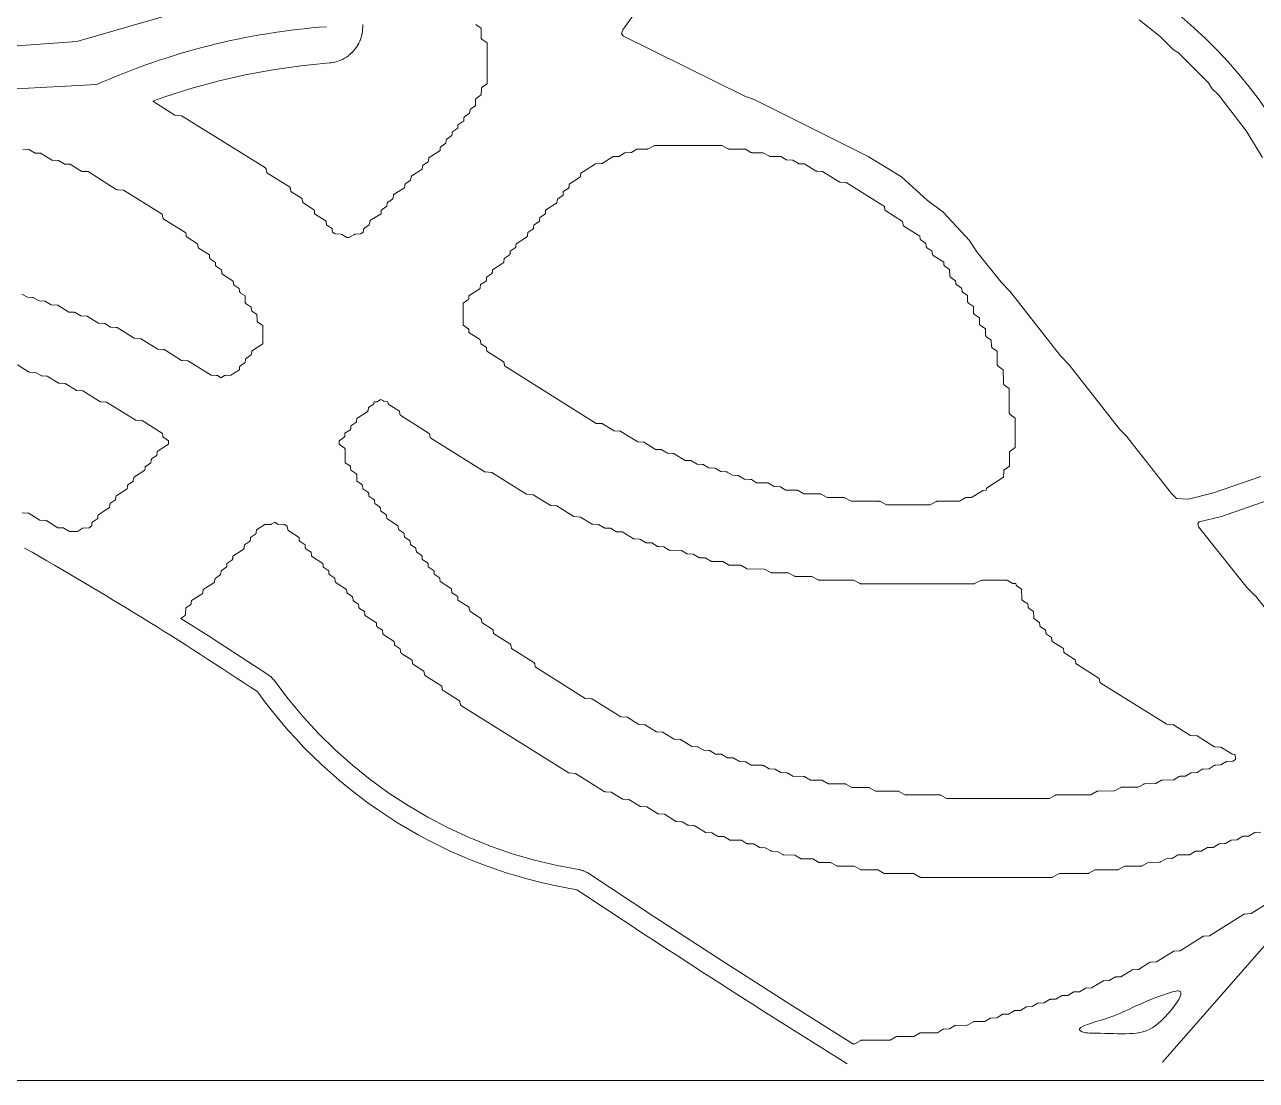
# Model space of a CAD drawing. Header units: inches. Extents: x 36 to 190, y -75 to 56.
# Drawn here: x 159.76 to 174.81, y -28.69 to -15.79 of the extents above; entities that cross this region are included whole.
import ezdxf

# ---------------------------------------------------------------- set-up
doc = ezdxf.new("R2010")
doc.units = ezdxf.units.IN
doc.layers.add('01_ORIGINAL_CAD', color=7, linetype='CONTINUOUS', lineweight=20)
doc.layers.add('03_ADDED_AREAS_SAME_COMPOSITION', color=7, linetype='CONTINUOUS', lineweight=15)

# ---------------------------------------------------------------- blocks, each defined once
blk = doc.blocks.new('06_WAVES')
at = {"layer": '01_ORIGINAL_CAD'}
blk.add_line((71.442, 17.312), (36.248, 17.312), dxfattribs=at)
for points in [[(53.65, 30.945, -0.14301), (60.243, 31.63, -0.286424), (65.36, 28.431), (66.481, 23.89, -0.272091), (64.9, 18.954), (63.661, 17.533)], [(53.65, 30.945), (50.4, 30.004), (48.095, 29.84), (45.427, 29.473), (42.376, 26.597), (41.758, 26.597, -0.10797), (36.248, 22.954)]]:
    blk.add_lwpolyline(points, format="xyb", dxfattribs=at)
blk.add_lwpolyline([(46.027, 28.759), (46.027, 29.23), (50.643, 29.479)], dxfattribs=at)
for centre, radius, start, end in [((54.073, 21.787), 8.422, 94.2501, 114.0352), ((27.349, -15.654), 45.391, 56.1832, 60.407), ((57.468, 25.543), 5.979, 215.6658, 260.7622), ((129.159, 128.7), 131.041, 236.3299, 238.04792)]:
    blk.add_arc(centre, radius, start, end, dxfattribs=at)
at = {"layer": '03_ADDED_AREAS_SAME_COMPOSITION'}
for points in [[(63.375, 30.27), (63.63, 30.066), (63.79, 29.906), (63.792, 29.904), (63.795, 29.902), (63.856, 29.865), (64.222, 29.499), (64.259, 29.438), (64.261, 29.435), (64.263, 29.433), (64.348, 29.348), (64.68, 28.914), (64.881, 28.587)], [(64.859, 24.689), (64.283, 24.49), (63.979, 24.413), (63.832, 24.422), (63.771, 24.482), (63.233, 25.169), (63.231, 25.172), (63.14, 25.264), (62.519, 26.056), (62.517, 26.058), (62.415, 26.164), (61.794, 26.956), (61.792, 26.958), (61.69, 27.064), (61.392, 27.437), (61.309, 27.567), (61.307, 27.571), (60.982, 27.921), (60.978, 27.924), (60.788, 28.065), (60.478, 28.349), (60.476, 28.351), (60.474, 28.352), (60.067, 28.599), (60.065, 28.6), (58.665, 29.3), (58.662, 29.301), (58.566, 29.334), (57.076, 30.07), (57.055, 30.101), (57.069, 30.146), (57.323, 30.504)], [(55.276, 30.212), (55.277, 30.209), (55.279, 30.207), (55.281, 30.205), (55.284, 30.203), (55.338, 30.168), (55.339, 30.051), (55.339, 30.048), (55.34, 30.045), (55.341, 30.041), (55.343, 30.038), (55.345, 30.036), (55.347, 30.033), (55.35, 30.031), (55.411, 29.988), (55.412, 29.49), (55.355, 29.451), (55.352, 29.449), (55.349, 29.447), (55.347, 29.444), (55.346, 29.441), (55.345, 29.438), (55.344, 29.435), (55.343, 29.431), (55.341, 29.354), (55.28, 29.31), (55.277, 29.308), (55.275, 29.305), (55.273, 29.302), (55.271, 29.299), (55.27, 29.296), (55.269, 29.293), (55.269, 29.29), (55.269, 29.218), (55.215, 29.183), (55.212, 29.181), (55.21, 29.179), (55.208, 29.177), (55.206, 29.174), (55.205, 29.172), (55.204, 29.169), (55.204, 29.166), (55.198, 29.128), (55.139, 29.088), (55.136, 29.086), (55.134, 29.084), (55.132, 29.081), (55.13, 29.078), (55.129, 29.075), (55.128, 29.072), (55.128, 29.069), (55.126, 29.036), (55.067, 28.997), (55.064, 28.995), (55.062, 28.993), (55.06, 28.99), (55.058, 28.987), (55.057, 28.984), (55.056, 28.981), (55.056, 28.978), (55.053, 28.946), (54.995, 28.906), (54.992, 28.904), (54.99, 28.902), (54.988, 28.899), (54.986, 28.896), (54.985, 28.893), (54.984, 28.89), (54.984, 28.887), (54.981, 28.855), (54.923, 28.815), (54.92, 28.813), (54.918, 28.811), (54.916, 28.808), (54.914, 28.806), (54.913, 28.803), (54.912, 28.799), (54.912, 28.796), (54.909, 28.764), (54.851, 28.724), (54.848, 28.722), (54.846, 28.72), (54.844, 28.718), (54.842, 28.715), (54.841, 28.712), (54.84, 28.709), (54.839, 28.705), (54.837, 28.673), (54.711, 28.593), (54.708, 28.591), (54.706, 28.589), (54.704, 28.587), (54.702, 28.584), (54.701, 28.581), (54.7, 28.578), (54.699, 28.575), (54.694, 28.537), (54.634, 28.497), (54.632, 28.495), (54.629, 28.493), (54.627, 28.49), (54.626, 28.488), (54.625, 28.485), (54.624, 28.481), (54.623, 28.478), (54.621, 28.446), (54.494, 28.366), (54.492, 28.364), (54.49, 28.362), (54.488, 28.359), (54.486, 28.357), (54.485, 28.354), (54.484, 28.351), (54.483, 28.348), (54.478, 28.31), (54.418, 28.27), (54.415, 28.268), (54.413, 28.266), (54.411, 28.263), (54.41, 28.26), (54.408, 28.257), (54.407, 28.254), (54.407, 28.251), (54.405, 28.219), (54.278, 28.139), (54.276, 28.137), (54.273, 28.135), (54.271, 28.132), (54.27, 28.13), (54.268, 28.127), (54.267, 28.124), (54.267, 28.121), (54.262, 28.083), (54.202, 28.043), (54.199, 28.041), (54.197, 28.039), (54.195, 28.036), (54.193, 28.033), (54.192, 28.03), (54.191, 28.027), (54.191, 28.024), (54.189, 27.992), (54.13, 27.952), (54.127, 27.95), (54.125, 27.948), (54.123, 27.945), (54.121, 27.943), (54.12, 27.939), (54.119, 27.936), (54.119, 27.933), (54.117, 27.901), (53.99, 27.821), (53.987, 27.819), (53.985, 27.817), (53.983, 27.814), (53.981, 27.812), (53.98, 27.809), (53.979, 27.806), (53.978, 27.803), (53.973, 27.765), (53.914, 27.725), (53.911, 27.723), (53.909, 27.721), (53.907, 27.718), (53.905, 27.715), (53.904, 27.712), (53.903, 27.709), (53.902, 27.706), (53.9, 27.674), (53.869, 27.654), (53.804, 27.652), (53.801, 27.652), (53.798, 27.651), (53.795, 27.65), (53.792, 27.649), (53.725, 27.609), (53.7, 27.609), (53.64, 27.646), (53.637, 27.648), (53.634, 27.649), (53.631, 27.649), (53.628, 27.65), (53.556, 27.654), (53.524, 27.674), (53.522, 27.706), (53.521, 27.709), (53.52, 27.712), (53.519, 27.715), (53.518, 27.718), (53.516, 27.721), (53.513, 27.723), (53.511, 27.725), (53.451, 27.765), (53.445, 27.803), (53.445, 27.806), (53.444, 27.809), (53.442, 27.812), (53.441, 27.814), (53.439, 27.817), (53.436, 27.819), (53.434, 27.82), (53.306, 27.901), (53.304, 27.933), (53.304, 27.936), (53.303, 27.939), (53.301, 27.942), (53.3, 27.945), (53.298, 27.948), (53.295, 27.95), (53.293, 27.952), (53.16, 28.037), (53.155, 28.075), (53.155, 28.078), (53.154, 28.081), (53.152, 28.084), (53.15, 28.086), (53.148, 28.089), (53.146, 28.091), (53.144, 28.093), (53.015, 28.174), (53.01, 28.211), (53.009, 28.214), (53.008, 28.217), (53.007, 28.22), (53.005, 28.223), (53.003, 28.225), (53.001, 28.227), (52.999, 28.229), (52.724, 28.401), (52.715, 28.444), (52.714, 28.447), (52.712, 28.45), (52.711, 28.453), (52.709, 28.455), (52.706, 28.458), (52.704, 28.46), (51.689, 29.095), (51.687, 29.096), (51.684, 29.097), (51.681, 29.098), (51.678, 29.099), (51.6, 29.106), (51.328, 29.275), (51.465, 29.325), (51.792, 29.431), (52.124, 29.522), (52.459, 29.599), (52.797, 29.661), (53.138, 29.709), (53.491, 29.743), (53.492, 29.743), (53.506, 29.745), (53.507, 29.745), (53.533, 29.749), (53.535, 29.749), (53.563, 29.756), (53.564, 29.756), (53.589, 29.764), (53.591, 29.764), (53.618, 29.774), (53.619, 29.775), (53.643, 29.786), (53.645, 29.786), (53.67, 29.8), (53.671, 29.801), (53.694, 29.815), (53.695, 29.815), (53.718, 29.832), (53.72, 29.833), (53.74, 29.85), (53.741, 29.851), (53.762, 29.87), (53.763, 29.872), (53.781, 29.891), (53.782, 29.892), (53.801, 29.914), (53.802, 29.915), (53.817, 29.937), (53.818, 29.938), (53.833, 29.962), (53.834, 29.964), (53.846, 29.987), (53.847, 29.988), (53.859, 30.014), (53.86, 30.016), (53.869, 30.04), (53.869, 30.042), (53.878, 30.069), (53.878, 30.071), (53.884, 30.096), (53.885, 30.098), (53.889, 30.126), (53.89, 30.128), (53.892, 30.154), (53.892, 30.156), (53.893, 30.185), (53.893, 30.186), (53.893, 30.212)], [(49.744, 28.691), (49.816, 28.687), (49.884, 28.647), (49.887, 28.645), (49.89, 28.644), (49.893, 28.644), (49.896, 28.643), (49.96, 28.642), (50.094, 28.559), (50.096, 28.557), (50.099, 28.556), (50.102, 28.555), (50.106, 28.555), (50.178, 28.551), (50.246, 28.511), (50.249, 28.509), (50.252, 28.508), (50.255, 28.508), (50.258, 28.507), (50.322, 28.506), (50.456, 28.423), (50.458, 28.421), (50.461, 28.42), (50.464, 28.419), (50.468, 28.419), (50.539, 28.415), (50.884, 28.199), (50.887, 28.198), (50.889, 28.197), (50.892, 28.196), (50.895, 28.195), (50.973, 28.188), (51.174, 28.063), (51.443, 27.894), (51.453, 27.852), (51.453, 27.849), (51.455, 27.846), (51.457, 27.843), (51.459, 27.84), (51.461, 27.838), (51.464, 27.836), (51.732, 27.668), (51.737, 27.631), (51.738, 27.628), (51.739, 27.625), (51.74, 27.622), (51.742, 27.619), (51.744, 27.617), (51.746, 27.615), (51.749, 27.613), (51.877, 27.532), (51.882, 27.495), (51.883, 27.492), (51.884, 27.489), (51.885, 27.486), (51.887, 27.483), (51.889, 27.481), (51.891, 27.479), (51.894, 27.477), (52.021, 27.397), (52.023, 27.365), (52.024, 27.361), (52.025, 27.358), (52.026, 27.355), (52.028, 27.352), (52.029, 27.35), (52.032, 27.347), (52.034, 27.346), (52.094, 27.306), (52.096, 27.274), (52.096, 27.271), (52.097, 27.267), (52.098, 27.264), (52.1, 27.262), (52.102, 27.259), (52.104, 27.257), (52.107, 27.255), (52.167, 27.215), (52.172, 27.177), (52.173, 27.174), (52.174, 27.171), (52.175, 27.168), (52.177, 27.166), (52.179, 27.163), (52.181, 27.161), (52.184, 27.159), (52.311, 27.079), (52.314, 27.047), (52.314, 27.044), (52.315, 27.04), (52.316, 27.037), (52.318, 27.035), (52.32, 27.032), (52.322, 27.03), (52.325, 27.028), (52.385, 26.988), (52.39, 26.95), (52.391, 26.947), (52.392, 26.944), (52.393, 26.941), (52.395, 26.939), (52.397, 26.936), (52.399, 26.934), (52.401, 26.932), (52.456, 26.898), (52.459, 26.821), (52.459, 26.817), (52.46, 26.814), (52.461, 26.811), (52.463, 26.808), (52.465, 26.805), (52.467, 26.803), (52.47, 26.801), (52.53, 26.761), (52.535, 26.723), (52.536, 26.72), (52.537, 26.717), (52.538, 26.714), (52.54, 26.712), (52.542, 26.709), (52.544, 26.707), (52.547, 26.705), (52.601, 26.671), (52.604, 26.594), (52.604, 26.59), (52.605, 26.587), (52.607, 26.584), (52.608, 26.581), (52.61, 26.578), (52.613, 26.576), (52.615, 26.574), (52.674, 26.535), (52.674, 26.311), (52.548, 26.231), (52.546, 26.229), (52.544, 26.227), (52.542, 26.224), (52.54, 26.222), (52.539, 26.219), (52.538, 26.216), (52.537, 26.213), (52.532, 26.175), (52.472, 26.135), (52.469, 26.133), (52.467, 26.131), (52.465, 26.128), (52.464, 26.126), (52.462, 26.123), (52.461, 26.119), (52.461, 26.116), (52.459, 26.084), (52.4, 26.044), (52.397, 26.042), (52.395, 26.04), (52.393, 26.038), (52.392, 26.035), (52.39, 26.032), (52.389, 26.029), (52.389, 26.025), (52.387, 25.993), (52.283, 25.928), (52.219, 25.926), (52.216, 25.926), (52.213, 25.925), (52.21, 25.924), (52.207, 25.923), (52.163, 25.897), (52.119, 25.923), (52.116, 25.924), (52.113, 25.925), (52.11, 25.926), (52.107, 25.926), (52.043, 25.928), (51.764, 26.101), (51.762, 26.103), (51.759, 26.104), (51.756, 26.105), (51.753, 26.105), (51.681, 26.109), (51.475, 26.237), (51.472, 26.239), (51.469, 26.24), (51.466, 26.241), (51.463, 26.241), (51.391, 26.245), (51.191, 26.37), (51.189, 26.372), (51.186, 26.373), (51.183, 26.374), (51.18, 26.374), (51.102, 26.381), (50.895, 26.51), (50.893, 26.511), (50.89, 26.512), (50.887, 26.513), (50.884, 26.513), (50.812, 26.517), (50.743, 26.558), (50.74, 26.559), (50.737, 26.56), (50.734, 26.561), (50.731, 26.561), (50.667, 26.563), (50.533, 26.646), (50.531, 26.647), (50.528, 26.648), (50.525, 26.649), (50.522, 26.649), (50.45, 26.653), (50.381, 26.694), (50.378, 26.695), (50.375, 26.696), (50.372, 26.697), (50.369, 26.697), (50.305, 26.699), (50.171, 26.782), (50.169, 26.783), (50.166, 26.784), (50.163, 26.785), (50.16, 26.785), (50.088, 26.789), (50.019, 26.83), (50.016, 26.831), (50.013, 26.832), (50.01, 26.833), (50.007, 26.833), (49.942, 26.835), (49.874, 26.875), (49.871, 26.877), (49.869, 26.878), (49.865, 26.878), (49.862, 26.879), (49.798, 26.88), (49.73, 26.92)], [(49.679, 26.053), (49.812, 25.971), (49.815, 25.969), (49.818, 25.968), (49.821, 25.967), (49.824, 25.967), (49.896, 25.963), (49.965, 25.923), (49.968, 25.921), (49.971, 25.92), (49.974, 25.919), (49.977, 25.919), (50.041, 25.917), (50.174, 25.834), (50.177, 25.833), (50.18, 25.832), (50.183, 25.831), (50.186, 25.831), (50.258, 25.827), (50.392, 25.744), (50.394, 25.742), (50.397, 25.741), (50.4, 25.74), (50.403, 25.74), (50.475, 25.736), (50.681, 25.608), (50.684, 25.606), (50.687, 25.605), (50.69, 25.604), (50.693, 25.604), (50.765, 25.6), (51.116, 25.381), (51.119, 25.379), (51.122, 25.378), (51.125, 25.378), (51.128, 25.377), (51.199, 25.373), (51.449, 25.217), (51.451, 25.185), (51.452, 25.182), (51.453, 25.178), (51.454, 25.175), (51.456, 25.173), (51.458, 25.17), (51.46, 25.168), (51.463, 25.166), (51.521, 25.127), (51.521, 25.084), (51.395, 25.004), (51.393, 25.003), (51.39, 25), (51.388, 24.998), (51.387, 24.995), (51.385, 24.993), (51.384, 24.99), (51.384, 24.987), (51.379, 24.949), (51.319, 24.909), (51.316, 24.907), (51.314, 24.904), (51.312, 24.902), (51.31, 24.899), (51.309, 24.896), (51.308, 24.893), (51.308, 24.89), (51.306, 24.857), (51.247, 24.818), (51.244, 24.816), (51.242, 24.814), (51.24, 24.811), (51.238, 24.808), (51.237, 24.805), (51.236, 24.802), (51.236, 24.799), (51.234, 24.767), (51.107, 24.686), (51.104, 24.685), (51.102, 24.682), (51.1, 24.68), (51.098, 24.677), (51.097, 24.675), (51.096, 24.672), (51.095, 24.669), (51.09, 24.631), (51.03, 24.591), (51.028, 24.589), (51.026, 24.587), (51.024, 24.584), (51.022, 24.581), (51.021, 24.578), (51.02, 24.575), (51.019, 24.572), (51.017, 24.54), (50.891, 24.459), (50.888, 24.457), (50.886, 24.455), (50.884, 24.453), (50.882, 24.45), (50.881, 24.448), (50.88, 24.445), (50.879, 24.442), (50.874, 24.404), (50.814, 24.364), (50.812, 24.362), (50.809, 24.359), (50.807, 24.357), (50.806, 24.354), (50.804, 24.351), (50.804, 24.348), (50.803, 24.345), (50.801, 24.312), (50.67, 24.228), (50.668, 24.226), (50.665, 24.223), (50.663, 24.221), (50.662, 24.218), (50.66, 24.215), (50.659, 24.212), (50.659, 24.208), (50.657, 24.176), (50.598, 24.137), (50.595, 24.135), (50.593, 24.132), (50.591, 24.13), (50.589, 24.127), (50.588, 24.124), (50.587, 24.121), (50.587, 24.117), (50.585, 24.086), (50.553, 24.065), (50.481, 24.061), (50.478, 24.061), (50.475, 24.06), (50.472, 24.059), (50.469, 24.058), (50.409, 24.02), (50.312, 24.02), (50.244, 24.06), (50.242, 24.062), (50.239, 24.063), (50.236, 24.063), (50.232, 24.064), (50.168, 24.065), (50.035, 24.148), (50.032, 24.15), (50.029, 24.151), (50.026, 24.152), (50.023, 24.152), (49.951, 24.156), (49.818, 24.239), (49.815, 24.24), (49.812, 24.242), (49.809, 24.242), (49.806, 24.243), (49.734, 24.247)], [(65.242, 19.665), (64.741, 19.35), (64.662, 19.343), (64.659, 19.342), (64.657, 19.341), (64.654, 19.34), (64.651, 19.339), (64.236, 19.077), (64.164, 19.073), (64.161, 19.073), (64.158, 19.072), (64.155, 19.071), (64.152, 19.069), (63.875, 18.895), (63.803, 18.891), (63.8, 18.891), (63.797, 18.89), (63.794, 18.889), (63.791, 18.888), (63.586, 18.759), (63.514, 18.755), (63.511, 18.755), (63.508, 18.754), (63.505, 18.753), (63.502, 18.751), (63.369, 18.668), (63.297, 18.664), (63.294, 18.664), (63.291, 18.663), (63.288, 18.662), (63.286, 18.66), (63.153, 18.577), (63.089, 18.576), (63.085, 18.575), (63.082, 18.575), (63.079, 18.574), (63.077, 18.572), (63.009, 18.532), (62.944, 18.53), (62.941, 18.53), (62.938, 18.529), (62.935, 18.528), (62.932, 18.526), (62.792, 18.441), (62.727, 18.439), (62.724, 18.439), (62.721, 18.438), (62.718, 18.437), (62.715, 18.436), (62.647, 18.396), (62.583, 18.394), (62.58, 18.393), (62.577, 18.393), (62.574, 18.392), (62.571, 18.39), (62.503, 18.35), (62.438, 18.348), (62.435, 18.348), (62.432, 18.347), (62.429, 18.346), (62.426, 18.345), (62.358, 18.305), (62.294, 18.303), (62.291, 18.303), (62.288, 18.302), (62.285, 18.301), (62.282, 18.299), (62.214, 18.259), (62.142, 18.255), (62.139, 18.255), (62.136, 18.254), (62.133, 18.253), (62.13, 18.251), (62.069, 18.214), (62.005, 18.212), (62.002, 18.212), (61.999, 18.211), (61.996, 18.21), (61.993, 18.208), (61.925, 18.168), (61.86, 18.166), (61.857, 18.166), (61.854, 18.165), (61.851, 18.164), (61.848, 18.163), (61.781, 18.123), (61.716, 18.121), (61.713, 18.121), (61.71, 18.12), (61.707, 18.119), (61.704, 18.117), (61.636, 18.077), (61.564, 18.073), (61.561, 18.073), (61.558, 18.072), (61.555, 18.071), (61.552, 18.069), (61.492, 18.032), (61.363, 18.031), (61.36, 18.031), (61.357, 18.031), (61.354, 18.03), (61.351, 18.028), (61.275, 17.986), (61.138, 17.984), (61.135, 17.984), (61.132, 17.984), (61.129, 17.982), (61.126, 17.981), (61.058, 17.941), (60.986, 17.937), (60.982, 17.936), (60.979, 17.935), (60.977, 17.934), (60.974, 17.933), (60.913, 17.895), (60.713, 17.895), (60.709, 17.895), (60.706, 17.894), (60.703, 17.893), (60.701, 17.892), (60.625, 17.85), (60.416, 17.848), (60.412, 17.848), (60.409, 17.847), (60.406, 17.846), (60.403, 17.844), (60.335, 17.804), (59.99, 17.804), (59.987, 17.804), (59.984, 17.803), (59.981, 17.802), (59.978, 17.801), (59.902, 17.759), (59.88, 17.759), (59.11, 18.243), (58.284, 18.771), (57.462, 19.305), (56.643, 19.846), (56.643, 19.846), (56.642, 19.847), (56.64, 19.848), (56.615, 19.862), (56.612, 19.864), (56.586, 19.874), (56.583, 19.875), (56.555, 19.882), (56.553, 19.883), (56.267, 19.937), (55.991, 20.003), (55.72, 20.082), (55.454, 20.175), (55.193, 20.28), (54.938, 20.398), (54.689, 20.528), (54.448, 20.669), (54.213, 20.823), (53.986, 20.988), (53.767, 21.164), (53.557, 21.35), (53.356, 21.548), (53.164, 21.755), (52.982, 21.973), (52.806, 22.205), (52.805, 22.206), (52.789, 22.225), (52.787, 22.227), (52.769, 22.245), (52.766, 22.246), (52.746, 22.261), (52.745, 22.262), (52.046, 22.721), (52.045, 22.721), (52.042, 22.724), (52.042, 22.724), (51.672, 22.957), (51.717, 22.987), (51.72, 22.989), (51.722, 22.991), (51.724, 22.994), (51.726, 22.997), (51.727, 23), (51.728, 23.003), (51.728, 23.007), (51.731, 23.084), (51.789, 23.123), (51.792, 23.125), (51.794, 23.127), (51.796, 23.13), (51.798, 23.133), (51.799, 23.136), (51.8, 23.139), (51.8, 23.142), (51.802, 23.174), (51.929, 23.254), (51.932, 23.256), (51.934, 23.258), (51.936, 23.261), (51.938, 23.263), (51.939, 23.266), (51.94, 23.269), (51.94, 23.272), (51.946, 23.31), (52.073, 23.391), (52.076, 23.393), (52.078, 23.395), (52.08, 23.397), (52.082, 23.4), (52.083, 23.402), (52.084, 23.405), (52.085, 23.408), (52.09, 23.446), (52.15, 23.486), (52.152, 23.488), (52.154, 23.491), (52.156, 23.493), (52.158, 23.496), (52.159, 23.499), (52.16, 23.502), (52.161, 23.505), (52.163, 23.538), (52.222, 23.577), (52.224, 23.579), (52.226, 23.581), (52.228, 23.584), (52.23, 23.587), (52.231, 23.59), (52.232, 23.593), (52.233, 23.596), (52.235, 23.629), (52.294, 23.668), (52.296, 23.67), (52.299, 23.672), (52.301, 23.675), (52.302, 23.678), (52.303, 23.681), (52.304, 23.684), (52.305, 23.687), (52.307, 23.719), (52.434, 23.799), (52.436, 23.801), (52.438, 23.803), (52.44, 23.806), (52.442, 23.808), (52.443, 23.811), (52.444, 23.814), (52.445, 23.817), (52.45, 23.855), (52.51, 23.895), (52.512, 23.897), (52.515, 23.899), (52.517, 23.902), (52.518, 23.905), (52.52, 23.908), (52.52, 23.911), (52.521, 23.914), (52.523, 23.947), (52.582, 23.986), (52.585, 23.988), (52.587, 23.99), (52.589, 23.993), (52.59, 23.996), (52.592, 23.999), (52.593, 24.002), (52.593, 24.005), (52.595, 24.037), (52.699, 24.102), (52.763, 24.104), (52.766, 24.104), (52.769, 24.105), (52.772, 24.106), (52.775, 24.108), (52.818, 24.133), (52.849, 24.114), (52.852, 24.112), (52.854, 24.111), (52.857, 24.11), (52.86, 24.11), (52.938, 24.103), (52.972, 24.082), (52.977, 24.044), (52.978, 24.041), (52.979, 24.038), (52.98, 24.036), (52.982, 24.033), (52.984, 24.031), (52.986, 24.029), (52.989, 24.027), (53.116, 23.946), (53.119, 23.914), (53.119, 23.911), (53.12, 23.908), (53.121, 23.905), (53.123, 23.902), (53.125, 23.9), (53.127, 23.897), (53.13, 23.895), (53.189, 23.856), (53.191, 23.824), (53.192, 23.82), (53.192, 23.817), (53.194, 23.814), (53.195, 23.811), (53.197, 23.809), (53.2, 23.806), (53.202, 23.804), (53.262, 23.765), (53.268, 23.727), (53.268, 23.724), (53.269, 23.721), (53.271, 23.718), (53.272, 23.715), (53.274, 23.713), (53.277, 23.711), (53.279, 23.709), (53.407, 23.629), (53.409, 23.597), (53.409, 23.593), (53.41, 23.59), (53.411, 23.587), (53.413, 23.584), (53.415, 23.582), (53.417, 23.58), (53.42, 23.578), (53.479, 23.538), (53.481, 23.506), (53.482, 23.503), (53.483, 23.499), (53.484, 23.496), (53.486, 23.494), (53.488, 23.491), (53.49, 23.489), (53.493, 23.487), (53.553, 23.447), (53.558, 23.409), (53.559, 23.406), (53.56, 23.403), (53.561, 23.4), (53.563, 23.398), (53.565, 23.395), (53.567, 23.393), (53.569, 23.391), (53.697, 23.311), (53.699, 23.279), (53.7, 23.276), (53.7, 23.273), (53.702, 23.27), (53.703, 23.267), (53.705, 23.264), (53.708, 23.262), (53.71, 23.26), (53.77, 23.22), (53.776, 23.182), (53.776, 23.179), (53.777, 23.176), (53.779, 23.173), (53.78, 23.171), (53.782, 23.168), (53.784, 23.166), (53.787, 23.164), (53.842, 23.129), (53.844, 23.097), (53.845, 23.094), (53.846, 23.091), (53.847, 23.088), (53.848, 23.085), (53.85, 23.083), (53.853, 23.08), (53.855, 23.078), (53.915, 23.039), (53.917, 23.007), (53.917, 23.003), (53.918, 23), (53.919, 22.997), (53.921, 22.994), (53.923, 22.992), (53.926, 22.989), (53.928, 22.987), (54.06, 22.903), (54.062, 22.87), (54.062, 22.867), (54.063, 22.864), (54.064, 22.861), (54.066, 22.858), (54.068, 22.856), (54.07, 22.853), (54.073, 22.851), (54.133, 22.811), (54.138, 22.774), (54.139, 22.771), (54.14, 22.768), (54.141, 22.765), (54.143, 22.762), (54.145, 22.76), (54.147, 22.758), (54.15, 22.756), (54.277, 22.676), (54.28, 22.643), (54.28, 22.64), (54.281, 22.637), (54.282, 22.634), (54.284, 22.631), (54.286, 22.629), (54.288, 22.626), (54.291, 22.624), (54.351, 22.585), (54.356, 22.547), (54.357, 22.544), (54.358, 22.541), (54.359, 22.538), (54.361, 22.535), (54.363, 22.533), (54.365, 22.531), (54.367, 22.529), (54.496, 22.448), (54.501, 22.41), (54.502, 22.407), (54.503, 22.405), (54.504, 22.402), (54.506, 22.399), (54.508, 22.397), (54.51, 22.395), (54.513, 22.393), (54.641, 22.312), (54.646, 22.274), (54.647, 22.271), (54.648, 22.268), (54.649, 22.266), (54.651, 22.263), (54.653, 22.261), (54.655, 22.259), (54.658, 22.257), (54.858, 22.13), (54.864, 22.093), (54.864, 22.09), (54.865, 22.087), (54.867, 22.084), (54.868, 22.081), (54.87, 22.079), (54.873, 22.077), (54.875, 22.075), (55.077, 21.948), (55.087, 21.905), (55.087, 21.902), (55.089, 21.899), (55.091, 21.897), (55.093, 21.894), (55.095, 21.892), (55.098, 21.89), (56.402, 21.073), (56.404, 21.072), (56.407, 21.071), (56.41, 21.07), (56.413, 21.069), (56.491, 21.062), (56.843, 20.843), (56.845, 20.842), (56.848, 20.84), (56.851, 20.84), (56.855, 20.839), (56.926, 20.835), (57.06, 20.752), (57.063, 20.751), (57.066, 20.75), (57.069, 20.749), (57.072, 20.749), (57.143, 20.745), (57.277, 20.662), (57.28, 20.66), (57.283, 20.659), (57.286, 20.658), (57.289, 20.658), (57.361, 20.654), (57.494, 20.571), (57.497, 20.569), (57.5, 20.568), (57.503, 20.568), (57.506, 20.567), (57.578, 20.563), (57.712, 20.48), (57.714, 20.479), (57.717, 20.478), (57.72, 20.477), (57.723, 20.477), (57.795, 20.473), (57.864, 20.432), (57.867, 20.431), (57.87, 20.43), (57.873, 20.429), (57.876, 20.429), (57.94, 20.427), (58.074, 20.344), (58.076, 20.343), (58.079, 20.342), (58.082, 20.341), (58.085, 20.34), (58.157, 20.337), (58.226, 20.296), (58.229, 20.295), (58.232, 20.294), (58.235, 20.293), (58.238, 20.293), (58.303, 20.291), (58.371, 20.251), (58.374, 20.249), (58.377, 20.248), (58.38, 20.248), (58.383, 20.247), (58.52, 20.246), (58.58, 20.208), (58.583, 20.207), (58.586, 20.206), (58.589, 20.205), (58.592, 20.204), (58.664, 20.201), (58.733, 20.16), (58.735, 20.159), (58.738, 20.158), (58.741, 20.157), (58.745, 20.157), (58.809, 20.155), (58.877, 20.115), (58.88, 20.113), (58.883, 20.112), (58.886, 20.112), (58.889, 20.111), (58.954, 20.11), (59.022, 20.07), (59.025, 20.068), (59.028, 20.067), (59.031, 20.066), (59.034, 20.066), (59.171, 20.064), (59.239, 20.024), (59.242, 20.023), (59.245, 20.022), (59.248, 20.021), (59.252, 20.021), (59.388, 20.019), (59.456, 19.979), (59.459, 19.977), (59.462, 19.976), (59.465, 19.976), (59.469, 19.975), (59.606, 19.974), (59.682, 19.932), (59.685, 19.93), (59.688, 19.929), (59.691, 19.929), (59.694, 19.929), (59.895, 19.928), (59.971, 19.887), (59.974, 19.885), (59.977, 19.884), (59.98, 19.884), (59.983, 19.883), (60.185, 19.883), (60.261, 19.841), (60.263, 19.84), (60.266, 19.839), (60.269, 19.838), (60.273, 19.838), (60.619, 19.838), (60.695, 19.796), (60.697, 19.795), (60.7, 19.794), (60.703, 19.793), (60.707, 19.793), (62.306, 19.793), (62.309, 19.793), (62.311, 19.794), (62.314, 19.795), (62.317, 19.796), (62.401, 19.839), (62.747, 19.839), (62.751, 19.84), (62.754, 19.84), (62.757, 19.841), (62.759, 19.842), (62.835, 19.884), (63.109, 19.885), (63.112, 19.885), (63.115, 19.886), (63.118, 19.887), (63.121, 19.888), (63.197, 19.93), (63.398, 19.93), (63.401, 19.931), (63.404, 19.931), (63.407, 19.932), (63.41, 19.934), (63.486, 19.975), (63.623, 19.977), (63.626, 19.978), (63.629, 19.978), (63.632, 19.979), (63.635, 19.981), (63.703, 20.021), (63.775, 20.025), (63.779, 20.026), (63.782, 20.026), (63.784, 20.028), (63.787, 20.029), (63.848, 20.066), (63.984, 20.068), (63.987, 20.069), (63.991, 20.069), (63.994, 20.07), (63.996, 20.072), (64.064, 20.112), (64.129, 20.114), (64.132, 20.114), (64.135, 20.115), (64.138, 20.116), (64.141, 20.117), (64.209, 20.158), (64.273, 20.159), (64.277, 20.16), (64.28, 20.16), (64.283, 20.161), (64.285, 20.163), (64.353, 20.203), (64.418, 20.205), (64.421, 20.205), (64.424, 20.206), (64.427, 20.207), (64.43, 20.208), (64.498, 20.248), (64.562, 20.25), (64.566, 20.251), (64.569, 20.251), (64.572, 20.252), (64.574, 20.254), (64.642, 20.294), (64.707, 20.296), (64.71, 20.296), (64.713, 20.297), (64.716, 20.298), (64.719, 20.299), (64.787, 20.34), (64.859, 20.344)]]:
    blk.add_lwpolyline(points, dxfattribs=at)
for points in [[(58.277, 28.736), (58.353, 28.694), (58.356, 28.693), (58.359, 28.692), (58.362, 28.691), (58.365, 28.691), (58.566, 28.691), (58.634, 28.651), (58.637, 28.649), (58.64, 28.648), (58.643, 28.648), (58.647, 28.647), (58.784, 28.646), (58.86, 28.604), (58.863, 28.602), (58.865, 28.601), (58.869, 28.601), (58.872, 28.601), (59, 28.6), (59.061, 28.563), (59.064, 28.561), (59.067, 28.56), (59.07, 28.56), (59.073, 28.559), (59.145, 28.555), (59.213, 28.515), (59.216, 28.513), (59.219, 28.512), (59.222, 28.512), (59.225, 28.511), (59.289, 28.51), (59.423, 28.427), (59.426, 28.425), (59.429, 28.424), (59.432, 28.424), (59.435, 28.423), (59.506, 28.419), (59.712, 28.291), (59.715, 28.289), (59.718, 28.288), (59.721, 28.287), (59.724, 28.287), (59.796, 28.283), (60.264, 27.99), (60.269, 27.953), (60.27, 27.95), (60.271, 27.947), (60.272, 27.944), (60.274, 27.941), (60.276, 27.939), (60.278, 27.937), (60.281, 27.935), (60.483, 27.808), (60.492, 27.765), (60.493, 27.762), (60.495, 27.759), (60.496, 27.756), (60.498, 27.754), (60.501, 27.751), (60.503, 27.75), (60.698, 27.628), (60.7, 27.596), (60.701, 27.592), (60.702, 27.589), (60.703, 27.586), (60.705, 27.583), (60.707, 27.581), (60.709, 27.579), (60.712, 27.577), (60.771, 27.537), (60.773, 27.505), (60.773, 27.502), (60.774, 27.498), (60.776, 27.495), (60.777, 27.493), (60.779, 27.49), (60.782, 27.488), (60.784, 27.486), (60.844, 27.446), (60.85, 27.408), (60.85, 27.405), (60.851, 27.402), (60.852, 27.399), (60.854, 27.397), (60.856, 27.394), (60.858, 27.392), (60.861, 27.39), (60.988, 27.31), (60.991, 27.278), (60.991, 27.275), (60.992, 27.272), (60.993, 27.269), (60.995, 27.266), (60.997, 27.263), (60.999, 27.261), (61.002, 27.259), (61.06, 27.22), (61.063, 27.143), (61.064, 27.139), (61.065, 27.136), (61.066, 27.133), (61.067, 27.13), (61.069, 27.127), (61.072, 27.125), (61.074, 27.123), (61.134, 27.083), (61.136, 27.051), (61.136, 27.048), (61.137, 27.045), (61.139, 27.042), (61.14, 27.039), (61.142, 27.036), (61.144, 27.034), (61.147, 27.032), (61.207, 26.992), (61.213, 26.954), (61.213, 26.951), (61.214, 26.948), (61.215, 26.945), (61.217, 26.943), (61.219, 26.94), (61.221, 26.938), (61.224, 26.937), (61.278, 26.902), (61.279, 26.83), (61.279, 26.827), (61.28, 26.824), (61.281, 26.82), (61.283, 26.817), (61.285, 26.815), (61.287, 26.812), (61.289, 26.81), (61.351, 26.766), (61.354, 26.689), (61.354, 26.685), (61.355, 26.682), (61.356, 26.679), (61.358, 26.676), (61.36, 26.673), (61.362, 26.671), (61.365, 26.669), (61.424, 26.63), (61.424, 26.558), (61.425, 26.554), (61.425, 26.551), (61.427, 26.548), (61.428, 26.545), (61.43, 26.542), (61.432, 26.54), (61.435, 26.538), (61.497, 26.494), (61.499, 26.416), (61.5, 26.413), (61.501, 26.41), (61.502, 26.407), (61.504, 26.404), (61.506, 26.401), (61.508, 26.398), (61.511, 26.396), (61.569, 26.357), (61.572, 26.28), (61.573, 26.277), (61.573, 26.273), (61.575, 26.27), (61.576, 26.267), (61.578, 26.265), (61.581, 26.262), (61.583, 26.26), (61.642, 26.221), (61.643, 26.059), (61.643, 26.055), (61.644, 26.052), (61.645, 26.049), (61.647, 26.046), (61.649, 26.043), (61.651, 26.041), (61.653, 26.038), (61.715, 25.995), (61.718, 25.827), (61.719, 25.823), (61.719, 25.82), (61.721, 25.817), (61.722, 25.814), (61.724, 25.811), (61.727, 25.808), (61.729, 25.806), (61.788, 25.767), (61.789, 25.468), (61.79, 25.465), (61.79, 25.462), (61.791, 25.459), (61.793, 25.456), (61.795, 25.453), (61.797, 25.45), (61.8, 25.448), (61.861, 25.405), (61.862, 25.043), (61.801, 24.999), (61.799, 24.997), (61.796, 24.995), (61.794, 24.992), (61.793, 24.989), (61.792, 24.986), (61.791, 24.982), (61.791, 24.979), (61.791, 24.816), (61.733, 24.777), (61.73, 24.775), (61.728, 24.773), (61.726, 24.77), (61.724, 24.767), (61.723, 24.764), (61.722, 24.761), (61.722, 24.757), (61.719, 24.681), (61.521, 24.555), (61.518, 24.553), (61.515, 24.551), (61.513, 24.548), (61.512, 24.545), (61.51, 24.542), (61.509, 24.539), (61.506, 24.523), (61.471, 24.52), (61.468, 24.52), (61.465, 24.519), (61.462, 24.518), (61.46, 24.517), (61.327, 24.434), (61.263, 24.432), (61.26, 24.432), (61.257, 24.431), (61.254, 24.43), (61.251, 24.428), (61.183, 24.388), (60.91, 24.388), (60.907, 24.388), (60.903, 24.387), (60.9, 24.386), (60.898, 24.385), (60.822, 24.343), (60.291, 24.343), (60.215, 24.384), (60.212, 24.386), (60.209, 24.387), (60.206, 24.387), (60.203, 24.388), (59.857, 24.388), (59.781, 24.43), (59.778, 24.431), (59.775, 24.432), (59.772, 24.433), (59.769, 24.433), (59.567, 24.433), (59.491, 24.475), (59.488, 24.476), (59.485, 24.477), (59.482, 24.478), (59.479, 24.478), (59.278, 24.478), (59.21, 24.518), (59.207, 24.52), (59.204, 24.521), (59.201, 24.522), (59.198, 24.522), (59.061, 24.524), (59.001, 24.561), (58.998, 24.563), (58.995, 24.564), (58.992, 24.564), (58.989, 24.565), (58.917, 24.569), (58.848, 24.609), (58.845, 24.61), (58.842, 24.612), (58.839, 24.612), (58.836, 24.612), (58.7, 24.614), (58.639, 24.652), (58.636, 24.653), (58.633, 24.654), (58.63, 24.655), (58.627, 24.655), (58.555, 24.659), (58.486, 24.7), (58.484, 24.701), (58.481, 24.702), (58.478, 24.703), (58.474, 24.703), (58.41, 24.705), (58.342, 24.745), (58.339, 24.746), (58.336, 24.747), (58.333, 24.748), (58.33, 24.748), (58.265, 24.75), (58.204, 24.788), (58.202, 24.789), (58.199, 24.79), (58.196, 24.791), (58.193, 24.791), (58.121, 24.795), (58.052, 24.836), (58.049, 24.837), (58.046, 24.838), (58.043, 24.839), (58.04, 24.839), (57.976, 24.841), (57.907, 24.881), (57.905, 24.882), (57.902, 24.883), (57.899, 24.884), (57.895, 24.884), (57.831, 24.886), (57.698, 24.969), (57.695, 24.971), (57.692, 24.972), (57.689, 24.972), (57.686, 24.973), (57.614, 24.977), (57.545, 25.017), (57.543, 25.018), (57.54, 25.02), (57.537, 25.02), (57.533, 25.021), (57.469, 25.022), (57.336, 25.105), (57.333, 25.107), (57.33, 25.108), (57.327, 25.108), (57.324, 25.109), (57.252, 25.113), (57.046, 25.241), (57.043, 25.243), (57.04, 25.244), (57.037, 25.245), (57.034, 25.245), (56.962, 25.249), (56.822, 25.334), (56.819, 25.336), (56.816, 25.337), (56.813, 25.338), (56.809, 25.338), (56.745, 25.34), (55.625, 26.041), (55.62, 26.078), (55.619, 26.081), (55.618, 26.084), (55.617, 26.087), (55.615, 26.09), (55.613, 26.092), (55.611, 26.094), (55.609, 26.096), (55.409, 26.222), (55.406, 26.254), (55.406, 26.257), (55.405, 26.26), (55.404, 26.263), (55.402, 26.266), (55.4, 26.269), (55.398, 26.271), (55.395, 26.273), (55.335, 26.313), (55.33, 26.351), (55.329, 26.354), (55.328, 26.357), (55.327, 26.359), (55.325, 26.362), (55.323, 26.364), (55.321, 26.367), (55.318, 26.368), (55.191, 26.449), (55.189, 26.481), (55.188, 26.484), (55.187, 26.487), (55.186, 26.49), (55.185, 26.493), (55.183, 26.496), (55.18, 26.498), (55.178, 26.5), (55.119, 26.539), (55.119, 26.809), (55.176, 26.848), (55.179, 26.85), (55.181, 26.852), (55.183, 26.854), (55.185, 26.857), (55.186, 26.86), (55.187, 26.863), (55.188, 26.867), (55.19, 26.899), (55.316, 26.979), (55.319, 26.981), (55.321, 26.983), (55.323, 26.985), (55.325, 26.988), (55.326, 26.991), (55.327, 26.994), (55.328, 26.997), (55.333, 27.035), (55.393, 27.075), (55.395, 27.077), (55.398, 27.079), (55.4, 27.082), (55.401, 27.084), (55.403, 27.087), (55.403, 27.091), (55.404, 27.094), (55.406, 27.126), (55.465, 27.166), (55.467, 27.168), (55.47, 27.17), (55.472, 27.172), (55.473, 27.175), (55.475, 27.178), (55.475, 27.181), (55.476, 27.185), (55.478, 27.217), (55.605, 27.297), (55.607, 27.299), (55.61, 27.301), (55.612, 27.303), (55.613, 27.306), (55.615, 27.309), (55.616, 27.312), (55.616, 27.315), (55.621, 27.353), (55.681, 27.393), (55.684, 27.395), (55.686, 27.397), (55.688, 27.4), (55.69, 27.402), (55.691, 27.405), (55.692, 27.409), (55.692, 27.412), (55.694, 27.444), (55.753, 27.484), (55.756, 27.486), (55.758, 27.488), (55.76, 27.49), (55.762, 27.493), (55.763, 27.496), (55.764, 27.499), (55.764, 27.503), (55.766, 27.535), (55.893, 27.615), (55.896, 27.617), (55.898, 27.619), (55.9, 27.621), (55.902, 27.624), (55.903, 27.627), (55.904, 27.63), (55.904, 27.633), (55.91, 27.671), (55.969, 27.711), (55.972, 27.713), (55.974, 27.715), (55.976, 27.718), (55.978, 27.72), (55.979, 27.723), (55.98, 27.727), (55.98, 27.73), (55.982, 27.762), (56.041, 27.801), (56.044, 27.803), (56.046, 27.806), (56.048, 27.808), (56.05, 27.811), (56.051, 27.814), (56.052, 27.817), (56.052, 27.821), (56.055, 27.853), (56.113, 27.892), (56.116, 27.894), (56.118, 27.897), (56.12, 27.899), (56.122, 27.902), (56.123, 27.905), (56.124, 27.908), (56.124, 27.911), (56.127, 27.943), (56.253, 28.024), (56.256, 28.026), (56.258, 28.028), (56.26, 28.03), (56.262, 28.033), (56.263, 28.036), (56.264, 28.039), (56.265, 28.042), (56.27, 28.079), (56.33, 28.119), (56.332, 28.121), (56.335, 28.124), (56.337, 28.126), (56.338, 28.129), (56.339, 28.132), (56.34, 28.135), (56.341, 28.139), (56.343, 28.171), (56.402, 28.21), (56.404, 28.212), (56.407, 28.215), (56.409, 28.217), (56.41, 28.22), (56.411, 28.223), (56.412, 28.226), (56.413, 28.229), (56.415, 28.261), (56.542, 28.342), (56.544, 28.344), (56.546, 28.346), (56.548, 28.348), (56.55, 28.351), (56.551, 28.354), (56.552, 28.357), (56.553, 28.36), (56.558, 28.397), (56.609, 28.429), (56.736, 28.509), (56.807, 28.513), (56.81, 28.513), (56.813, 28.514), (56.816, 28.515), (56.819, 28.516), (56.952, 28.599), (57.016, 28.601), (57.019, 28.602), (57.022, 28.602), (57.025, 28.603), (57.028, 28.605), (57.096, 28.645), (57.168, 28.649), (57.171, 28.649), (57.174, 28.65), (57.177, 28.651), (57.18, 28.653), (57.24, 28.69), (57.369, 28.691), (57.372, 28.691), (57.375, 28.692), (57.378, 28.693), (57.381, 28.694), (57.457, 28.736)], [(54.199, 25.604), (54.202, 25.587), (54.203, 25.584), (54.205, 25.581), (54.206, 25.578), (54.208, 25.575), (54.211, 25.573), (54.214, 25.571), (54.342, 25.49), (54.347, 25.453), (54.348, 25.45), (54.349, 25.447), (54.35, 25.444), (54.352, 25.441), (54.354, 25.439), (54.356, 25.437), (54.359, 25.435), (54.705, 25.217), (54.715, 25.174), (54.716, 25.171), (54.717, 25.168), (54.719, 25.165), (54.721, 25.163), (54.723, 25.161), (54.726, 25.159), (55.378, 24.75), (55.381, 24.749), (55.383, 24.748), (55.386, 24.747), (55.389, 24.747), (55.468, 24.74), (55.885, 24.478), (55.888, 24.477), (55.891, 24.476), (55.893, 24.475), (55.896, 24.475), (55.975, 24.468), (56.181, 24.339), (56.184, 24.337), (56.187, 24.336), (56.19, 24.336), (56.193, 24.335), (56.265, 24.331), (56.465, 24.206), (56.467, 24.205), (56.47, 24.204), (56.473, 24.203), (56.476, 24.202), (56.554, 24.195), (56.688, 24.112), (56.691, 24.111), (56.694, 24.11), (56.697, 24.109), (56.7, 24.108), (56.772, 24.104), (56.84, 24.064), (56.843, 24.063), (56.846, 24.062), (56.849, 24.061), (56.852, 24.061), (56.917, 24.059), (56.985, 24.019), (56.988, 24.017), (56.991, 24.016), (56.994, 24.016), (56.997, 24.015), (57.061, 24.014), (57.195, 23.931), (57.198, 23.929), (57.201, 23.928), (57.204, 23.927), (57.207, 23.927), (57.279, 23.923), (57.347, 23.883), (57.35, 23.881), (57.353, 23.88), (57.356, 23.88), (57.359, 23.879), (57.424, 23.878), (57.492, 23.837), (57.495, 23.836), (57.498, 23.835), (57.501, 23.834), (57.504, 23.834), (57.569, 23.832), (57.637, 23.792), (57.64, 23.791), (57.643, 23.79), (57.646, 23.789), (57.649, 23.789), (57.786, 23.787), (57.846, 23.749), (57.849, 23.748), (57.852, 23.747), (57.855, 23.746), (57.858, 23.746), (57.93, 23.742), (57.999, 23.701), (58.001, 23.7), (58.004, 23.699), (58.007, 23.698), (58.011, 23.698), (58.075, 23.696), (58.143, 23.656), (58.146, 23.655), (58.149, 23.654), (58.152, 23.653), (58.156, 23.653), (58.292, 23.651), (58.36, 23.611), (58.363, 23.609), (58.366, 23.608), (58.37, 23.608), (58.373, 23.607), (58.509, 23.606), (58.578, 23.565), (58.58, 23.564), (58.584, 23.563), (58.587, 23.562), (58.59, 23.562), (58.799, 23.56), (58.875, 23.518), (58.878, 23.517), (58.881, 23.516), (58.884, 23.515), (58.887, 23.515), (59.089, 23.515), (59.165, 23.473), (59.168, 23.472), (59.17, 23.471), (59.174, 23.47), (59.177, 23.47), (59.378, 23.47), (59.454, 23.428), (59.457, 23.427), (59.46, 23.426), (59.463, 23.425), (59.466, 23.425), (59.885, 23.424), (59.969, 23.382), (59.972, 23.381), (59.975, 23.38), (59.978, 23.379), (59.981, 23.379), (61.355, 23.38), (61.357, 23.38), (61.36, 23.38), (61.363, 23.381), (61.366, 23.382), (61.45, 23.425), (61.764, 23.425), (61.825, 23.388), (61.827, 23.387), (61.83, 23.386), (61.833, 23.385), (61.836, 23.384), (61.871, 23.382), (61.875, 23.366), (61.875, 23.363), (61.877, 23.36), (61.878, 23.357), (61.881, 23.354), (61.883, 23.352), (61.886, 23.35), (61.94, 23.315), (61.943, 23.193), (61.944, 23.19), (61.944, 23.186), (61.946, 23.183), (61.947, 23.18), (61.949, 23.177), (61.952, 23.175), (61.954, 23.173), (62.014, 23.133), (62.02, 23.095), (62.02, 23.092), (62.021, 23.089), (62.023, 23.086), (62.024, 23.084), (62.026, 23.081), (62.029, 23.079), (62.031, 23.077), (62.086, 23.043), (62.089, 22.966), (62.089, 22.962), (62.09, 22.959), (62.091, 22.956), (62.093, 22.953), (62.095, 22.95), (62.097, 22.948), (62.1, 22.946), (62.159, 22.907), (62.161, 22.874), (62.162, 22.871), (62.163, 22.868), (62.164, 22.865), (62.165, 22.862), (62.167, 22.859), (62.17, 22.857), (62.172, 22.855), (62.231, 22.816), (62.234, 22.783), (62.234, 22.78), (62.235, 22.777), (62.236, 22.774), (62.238, 22.771), (62.24, 22.769), (62.242, 22.766), (62.245, 22.764), (62.305, 22.724), (62.31, 22.687), (62.311, 22.684), (62.312, 22.681), (62.313, 22.678), (62.315, 22.675), (62.317, 22.673), (62.319, 22.671), (62.322, 22.669), (62.45, 22.588), (62.455, 22.55), (62.456, 22.547), (62.457, 22.544), (62.458, 22.542), (62.46, 22.539), (62.462, 22.537), (62.464, 22.535), (62.467, 22.533), (62.595, 22.452), (62.6, 22.414), (62.601, 22.411), (62.602, 22.408), (62.603, 22.406), (62.605, 22.403), (62.607, 22.401), (62.609, 22.398), (62.612, 22.397), (62.886, 22.224), (62.896, 22.182), (62.897, 22.178), (62.898, 22.175), (62.9, 22.173), (62.902, 22.17), (62.904, 22.168), (62.907, 22.166), (63.704, 21.667), (63.706, 21.665), (63.709, 21.664), (63.712, 21.664), (63.715, 21.663), (63.793, 21.656), (63.994, 21.531), (63.996, 21.529), (63.999, 21.528), (64.002, 21.527), (64.005, 21.527), (64.083, 21.52), (64.289, 21.391), (64.292, 21.39), (64.295, 21.389), (64.298, 21.388), (64.301, 21.388), (64.373, 21.384), (64.507, 21.301), (64.509, 21.299), (64.512, 21.298), (64.515, 21.297), (64.518, 21.297), (64.549, 21.295), (64.55, 21.231), (64.518, 21.211), (64.447, 21.207), (64.444, 21.207), (64.441, 21.206), (64.438, 21.205), (64.435, 21.204), (64.374, 21.166), (64.302, 21.162), (64.299, 21.161), (64.296, 21.161), (64.293, 21.16), (64.29, 21.158), (64.229, 21.12), (64.158, 21.116), (64.155, 21.116), (64.152, 21.115), (64.149, 21.114), (64.146, 21.113), (64.085, 21.075), (64.013, 21.071), (64.01, 21.071), (64.007, 21.07), (64.004, 21.069), (64.001, 21.067), (63.941, 21.03), (63.877, 21.028), (63.873, 21.028), (63.87, 21.027), (63.867, 21.026), (63.864, 21.024), (63.797, 20.984), (63.66, 20.982), (63.657, 20.982), (63.654, 20.981), (63.651, 20.98), (63.648, 20.979), (63.58, 20.939), (63.443, 20.937), (63.44, 20.937), (63.437, 20.936), (63.434, 20.935), (63.431, 20.933), (63.363, 20.893), (63.162, 20.893), (63.159, 20.893), (63.156, 20.892), (63.153, 20.891), (63.15, 20.89), (63.075, 20.848), (62.873, 20.847), (62.87, 20.847), (62.867, 20.846), (62.864, 20.845), (62.861, 20.844), (62.785, 20.802), (62.367, 20.802), (62.364, 20.801), (62.361, 20.801), (62.358, 20.8), (62.355, 20.798), (62.279, 20.757), (61.025, 20.756), (60.949, 20.798), (60.946, 20.799), (60.943, 20.8), (60.94, 20.801), (60.937, 20.801), (60.518, 20.801), (60.442, 20.843), (60.44, 20.844), (60.437, 20.845), (60.434, 20.846), (60.43, 20.846), (60.157, 20.846), (60.081, 20.888), (60.078, 20.89), (60.075, 20.891), (60.072, 20.891), (60.069, 20.891), (59.867, 20.892), (59.791, 20.933), (59.789, 20.935), (59.786, 20.936), (59.782, 20.936), (59.779, 20.937), (59.578, 20.937), (59.51, 20.977), (59.507, 20.978), (59.504, 20.979), (59.501, 20.98), (59.498, 20.98), (59.361, 20.982), (59.293, 21.022), (59.29, 21.024), (59.287, 21.025), (59.284, 21.025), (59.281, 21.026), (59.144, 21.028), (59.084, 21.065), (59.081, 21.066), (59.078, 21.067), (59.075, 21.068), (59.072, 21.069), (59, 21.073), (58.931, 21.113), (58.929, 21.114), (58.926, 21.115), (58.923, 21.116), (58.919, 21.116), (58.855, 21.118), (58.787, 21.158), (58.784, 21.16), (58.781, 21.161), (58.777, 21.161), (58.774, 21.162), (58.638, 21.163), (58.577, 21.201), (58.574, 21.202), (58.571, 21.203), (58.568, 21.204), (58.565, 21.205), (58.493, 21.209), (58.425, 21.249), (58.422, 21.25), (58.419, 21.251), (58.416, 21.252), (58.413, 21.252), (58.348, 21.254), (58.28, 21.294), (58.277, 21.296), (58.274, 21.297), (58.271, 21.297), (58.268, 21.298), (58.203, 21.299), (58.135, 21.34), (58.132, 21.341), (58.129, 21.342), (58.126, 21.343), (58.123, 21.343), (58.059, 21.345), (57.99, 21.385), (57.988, 21.386), (57.985, 21.387), (57.982, 21.388), (57.978, 21.388), (57.914, 21.39), (57.781, 21.473), (57.778, 21.474), (57.775, 21.476), (57.772, 21.476), (57.769, 21.477), (57.697, 21.481), (57.564, 21.564), (57.561, 21.565), (57.558, 21.566), (57.555, 21.567), (57.552, 21.567), (57.48, 21.571), (57.346, 21.654), (57.344, 21.656), (57.341, 21.657), (57.338, 21.658), (57.335, 21.658), (57.263, 21.662), (57.129, 21.745), (57.126, 21.747), (57.123, 21.748), (57.12, 21.748), (57.117, 21.749), (57.046, 21.753), (56.701, 21.969), (56.698, 21.97), (56.696, 21.971), (56.693, 21.972), (56.69, 21.972), (56.611, 21.979), (55.998, 22.363), (55.993, 22.401), (55.992, 22.404), (55.991, 22.407), (55.99, 22.41), (55.988, 22.412), (55.986, 22.415), (55.984, 22.417), (55.981, 22.418), (55.708, 22.59), (55.703, 22.628), (55.702, 22.631), (55.701, 22.634), (55.7, 22.636), (55.698, 22.639), (55.696, 22.641), (55.694, 22.644), (55.691, 22.645), (55.491, 22.772), (55.485, 22.809), (55.485, 22.812), (55.484, 22.815), (55.482, 22.818), (55.481, 22.821), (55.479, 22.823), (55.476, 22.825), (55.474, 22.827), (55.347, 22.907), (55.344, 22.939), (55.344, 22.943), (55.343, 22.946), (55.342, 22.949), (55.34, 22.952), (55.338, 22.954), (55.335, 22.957), (55.333, 22.959), (55.201, 23.044), (55.195, 23.082), (55.195, 23.085), (55.194, 23.087), (55.192, 23.09), (55.191, 23.093), (55.189, 23.095), (55.186, 23.097), (55.184, 23.099), (55.056, 23.18), (55.054, 23.212), (55.054, 23.215), (55.053, 23.218), (55.052, 23.221), (55.05, 23.224), (55.048, 23.226), (55.046, 23.229), (55.043, 23.231), (54.983, 23.271), (54.978, 23.308), (54.977, 23.311), (54.976, 23.314), (54.975, 23.317), (54.973, 23.32), (54.971, 23.322), (54.969, 23.324), (54.966, 23.326), (54.839, 23.407), (54.836, 23.439), (54.836, 23.442), (54.835, 23.445), (54.834, 23.448), (54.832, 23.451), (54.83, 23.453), (54.828, 23.456), (54.825, 23.458), (54.766, 23.497), (54.764, 23.529), (54.763, 23.533), (54.763, 23.536), (54.761, 23.539), (54.76, 23.541), (54.758, 23.544), (54.755, 23.546), (54.753, 23.548), (54.694, 23.588), (54.691, 23.62), (54.691, 23.623), (54.69, 23.626), (54.689, 23.629), (54.687, 23.632), (54.685, 23.635), (54.683, 23.637), (54.68, 23.639), (54.621, 23.678), (54.619, 23.711), (54.618, 23.714), (54.617, 23.717), (54.616, 23.72), (54.615, 23.723), (54.613, 23.726), (54.61, 23.728), (54.608, 23.73), (54.548, 23.77), (54.542, 23.808), (54.542, 23.811), (54.541, 23.814), (54.539, 23.816), (54.538, 23.819), (54.536, 23.821), (54.533, 23.823), (54.531, 23.825), (54.476, 23.86), (54.474, 23.892), (54.473, 23.896), (54.472, 23.899), (54.471, 23.902), (54.469, 23.905), (54.467, 23.907), (54.465, 23.909), (54.462, 23.911), (54.403, 23.951), (54.401, 23.983), (54.4, 23.986), (54.4, 23.99), (54.398, 23.993), (54.397, 23.995), (54.395, 23.998), (54.392, 24), (54.39, 24.002), (54.331, 24.042), (54.328, 24.074), (54.328, 24.077), (54.327, 24.08), (54.326, 24.083), (54.324, 24.086), (54.322, 24.089), (54.32, 24.091), (54.317, 24.093), (54.186, 24.178), (54.183, 24.21), (54.183, 24.213), (54.182, 24.216), (54.181, 24.219), (54.179, 24.222), (54.177, 24.225), (54.175, 24.227), (54.172, 24.229), (54.113, 24.268), (54.111, 24.301), (54.11, 24.304), (54.109, 24.307), (54.108, 24.31), (54.106, 24.313), (54.104, 24.316), (54.102, 24.318), (54.1, 24.32), (54.04, 24.359), (54.038, 24.392), (54.038, 24.395), (54.037, 24.398), (54.036, 24.401), (54.034, 24.404), (54.032, 24.406), (54.03, 24.409), (54.027, 24.411), (53.968, 24.45), (53.966, 24.482), (53.965, 24.486), (53.964, 24.489), (53.963, 24.492), (53.961, 24.495), (53.959, 24.497), (53.957, 24.499), (53.954, 24.501), (53.894, 24.541), (53.889, 24.579), (53.888, 24.582), (53.887, 24.585), (53.886, 24.588), (53.884, 24.591), (53.882, 24.593), (53.88, 24.595), (53.878, 24.597), (53.823, 24.632), (53.82, 24.709), (53.82, 24.712), (53.819, 24.715), (53.818, 24.718), (53.816, 24.721), (53.814, 24.724), (53.812, 24.726), (53.809, 24.728), (53.749, 24.768), (53.744, 24.806), (53.743, 24.809), (53.742, 24.812), (53.741, 24.815), (53.739, 24.818), (53.737, 24.82), (53.735, 24.822), (53.732, 24.824), (53.678, 24.858), (53.677, 25.021), (53.677, 25.024), (53.676, 25.027), (53.675, 25.031), (53.673, 25.034), (53.671, 25.036), (53.669, 25.039), (53.666, 25.041), (53.605, 25.084), (53.605, 25.128), (53.663, 25.167), (53.666, 25.169), (53.668, 25.171), (53.67, 25.174), (53.672, 25.177), (53.673, 25.18), (53.674, 25.183), (53.674, 25.186), (53.676, 25.218), (53.735, 25.258), (53.738, 25.26), (53.74, 25.262), (53.742, 25.265), (53.744, 25.267), (53.745, 25.27), (53.746, 25.274), (53.746, 25.277), (53.748, 25.309), (53.807, 25.349), (53.81, 25.351), (53.812, 25.353), (53.814, 25.355), (53.816, 25.358), (53.817, 25.361), (53.818, 25.364), (53.818, 25.368), (53.82, 25.4), (53.947, 25.48), (53.95, 25.482), (53.952, 25.484), (53.954, 25.487), (53.956, 25.489), (53.957, 25.492), (53.958, 25.495), (53.958, 25.498), (53.964, 25.535), (54.019, 25.571), (54.022, 25.573), (54.024, 25.575), (54.026, 25.578), (54.028, 25.581), (54.029, 25.584), (54.03, 25.587), (54.033, 25.602), (54.061, 25.603), (54.064, 25.603), (54.067, 25.604), (54.069, 25.605), (54.072, 25.607), (54.116, 25.632), (54.146, 25.613), (54.149, 25.611), (54.153, 25.61), (54.156, 25.609)], [(64.101, 24.076), (64.09, 24.116), (64.108, 24.138), (64.379, 24.201), (64.382, 24.201), (64.962, 24.404), (64.966, 24.405), (65.48, 24.688), (65.482, 24.689), (65.798, 24.897), (65.83, 24.903), (65.853, 24.89), (65.874, 24.845), (66.099, 23.944), (66.11, 23.856), (65.799, 22.956), (65.557, 22.336), (65.541, 22.329), (65.522, 22.333), (65.421, 22.432), (64.794, 23.231), (64.792, 23.233), (64.696, 23.332)]]:
    blk.add_lwpolyline(points, close=True, dxfattribs=at)
blk.add_open_spline([(62.648, 17.942), (62.669, 17.985), (62.866, 18.031), (63.007, 18.079), (63.14, 18.124), (63.223, 18.17), (63.335, 18.221), (63.446, 18.273), (63.586, 18.33), (63.71, 18.371), (63.776, 18.394), (63.837, 18.412), (63.866, 18.404), (63.89, 18.398), (63.891, 18.374), (63.875, 18.337), (63.839, 18.251), (63.716, 18.097), (63.607, 18.007), (63.505, 17.923), (63.416, 17.896), (63.301, 17.886), (63.186, 17.877), (63.044, 17.886), (62.904, 17.888), (62.829, 17.889), (62.755, 17.888), (62.705, 17.898), (62.663, 17.907), (62.639, 17.924), (62.648, 17.942)], degree=3, knots=[0, 0, 0, 0, 0.131493, 0.131493, 0.131493, 0.25479, 0.25479, 0.25479, 0.378073, 0.378073, 0.378073, 0.443809, 0.443809, 0.443809, 0.49966, 0.49966, 0.49966, 0.631167, 0.631167, 0.631167, 0.754352, 0.754352, 0.754352, 0.877648, 0.877648, 0.877648, 0.943406, 0.943406, 0.943406, 1, 1, 1, 1], dxfattribs=at)

msp = doc.modelspace()

# ---------------------------------------------------------------- block references
msp.add_blockref('06_WAVES', (110, -46))

doc.saveas('drawing.dxf')
